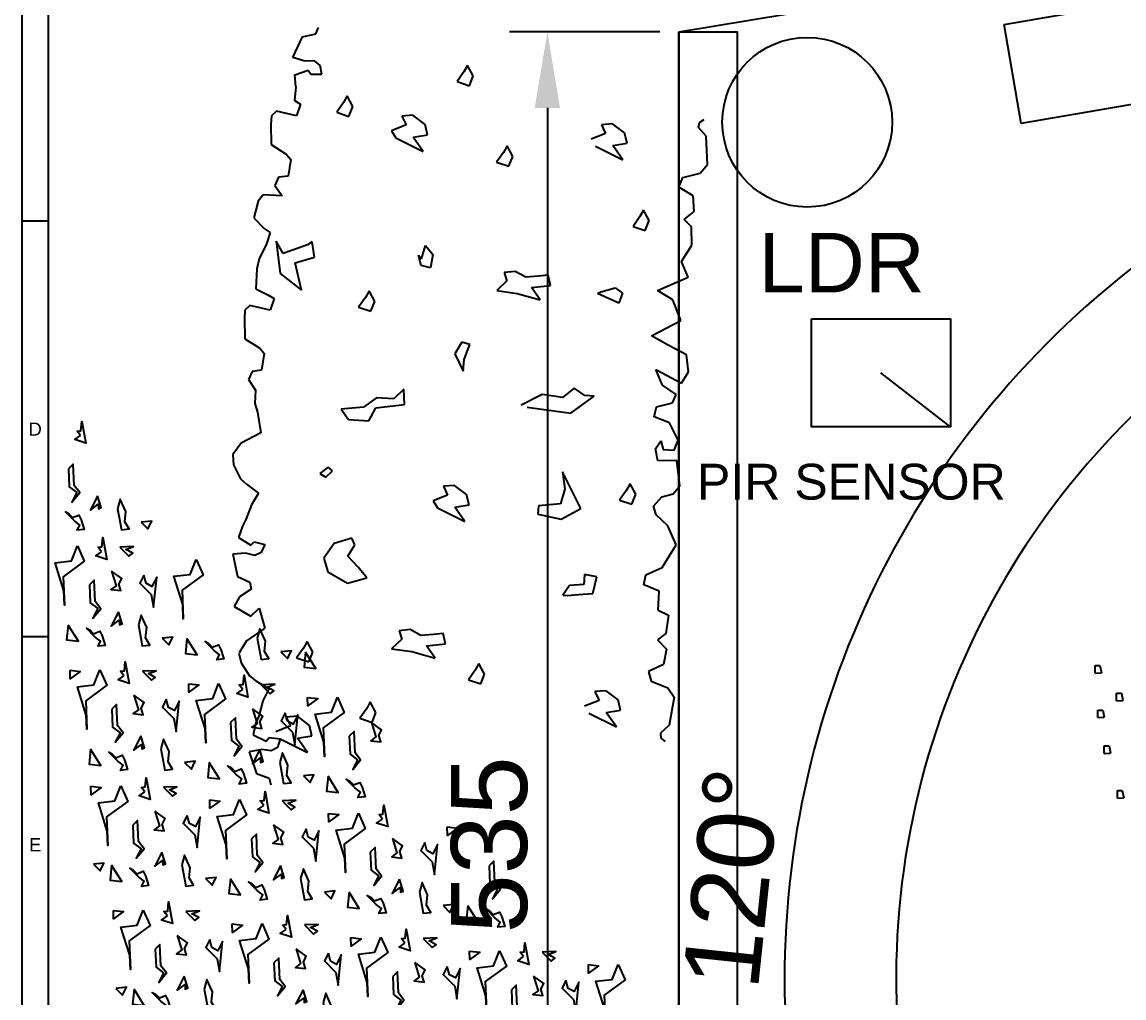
# Model space of a CAD drawing. Header units: inches. Extents: x -28 to 837, y -22 to 590.
# Drawn here: x 0 to 125.6, y 341.4 to 452.7 of the extents above; entities that cross this region are included whole.
import ezdxf
from ezdxf.enums import TextEntityAlignment as Align

# ---------------------------------------------------------------- set-up
doc = ezdxf.new("R2010")
doc.units = ezdxf.units.IN
doc.header["$MEASUREMENT"] = 0
doc.layers.add('dwgmodels.com', color=250, linetype='Continuous')
doc.styles.get("Standard").update_dxf_attribs({"font": 'arial.ttf'})
doc.dimstyles.new('Annotative', dxfattribs={"dimscale": 0, "dimtxt": 0.18, "dimasz": 0.18, "dimexe": 0.18, "dimexo": 0.0625, "dimgap": 0.09, "dimtad": 0, "dimtih": 1, "dimtoh": 1, "dimdec": 4, "dimzin": 0, "dimdsep": 46, "dimtxsty": 'Standard', "dimcen": 0.09, "dimadec": 0, "dimazin": 0, "dimtfac": 1, "dimtdec": 4, "dimtofl": 0, "dimtmove": 0, "dimatfit": 3, "dimfxl": 1, "dimtolj": 1, "dimtzin": 0, "dimarcsym": 0})

# ---------------------------------------------------------------- blocks, each defined once
blk = doc.blocks.new('*D34')
at = {"color": 0, "lineweight": -2, "transparency": 16777216}
for p, q in [((1446.02, 687.19), (1428.7, 726.49)), ((1397.59, 228.25), (1372.45, 193.43))]:
    blk.add_line(p, q, dxfattribs=at)
blk.add_arc((1553.26, 443.85), 296.37, 118.6183, 229.3348, dxfattribs=at)
at = {"color": 0, "transparency": 16777216}
for points in [[(1409.47, 707.75), (1413.15, 700.28), (1433.74, 715.05)], [(1362.71, 222.31), (1357.55, 215.77), (1379.77, 203.56)]]:
    blk.add_solid(points, dxfattribs=at)
at = {"layer": 'Defpoints', "color": 0, "transparency": 16777216}
for p in [(1448.54, 681.47), (1287.08, 574.18), (1553.26, 443.85), (1401.25, 233.32)]:
    blk.add_point(p, dxfattribs=at)
at = {"color": 0, "transparency": 16777216, "insert": (1239.61, 476.94), "char_height": 25, "attachment_point": 5, "rotation": 83.9766}
blk.add_mtext('120°', dxfattribs=at)
blk = doc.blocks.new('*D28')
at = {"color": 0, "lineweight": -2, "transparency": 16777216}
for p, q in [((1215.86, 755.41), (1166.37, 755.41)), ((1178.87, 730.41), (1178.87, 245.41)), ((1215.86, 220.41), (1166.37, 220.41))]:
    blk.add_line(p, q, dxfattribs=at)
at = {"color": 0, "transparency": 16777216}
for points in [[(1174.7, 730.41), (1183.04, 730.41), (1178.87, 755.41)], [(1174.7, 245.41), (1183.04, 245.41), (1178.87, 220.41)]]:
    blk.add_solid(points, dxfattribs=at)
at = {"layer": 'Defpoints', "color": 0, "transparency": 16777216}
for p in [(1222.11, 755.41), (1178.87, 220.41), (1222.11, 220.41)]:
    blk.add_point(p, dxfattribs=at)
at = {"color": 0, "transparency": 16777216, "insert": (1159.85, 487.91), "char_height": 25, "attachment_point": 5, "rotation": 90}
blk.add_mtext('535', dxfattribs=at)
blk = doc.blocks.new('*D29')
at = {"color": 0, "lineweight": -2, "transparency": 16777216}
for p, q in [((2351.54, 949.71), (2340.88, 1013.77)), ((1237.14, 817.41), (2318.27, 997.33)), ((1221.09, 761.58), (1210.43, 825.64))]:
    blk.add_line(p, q, dxfattribs=at)
at = {"color": 0, "transparency": 16777216}
for points in [[(2317.59, 1001.44), (2318.95, 993.22), (2342.93, 1001.44)], [(1236.45, 821.52), (1237.82, 813.3), (1212.48, 813.3)]]:
    blk.add_solid(points, dxfattribs=at)
at = {"layer": 'Defpoints', "color": 0, "transparency": 16777216}
for p in [(2342.93, 1001.44), (2352.56, 943.54), (1222.11, 755.41)]:
    blk.add_point(p, dxfattribs=at)
at = {"color": 0, "transparency": 16777216, "insert": (1774.58, 926.13), "char_height": 25, "attachment_point": 5, "rotation": 9.4486}
blk.add_mtext('1146', dxfattribs=at)
blk = doc.blocks.new('bush 032')
at = {"color": 0, "ltscale": 0.5}
for p, q in [((-592.3, 12.4), (-584.5, 12.4)), ((-592.3, 0), (-592.3, 12.4)), ((-592.3, 0), (-582, 0.4)), ((-584.5, 12.4), (-582, 0.4)), ((-557.1, -33.4), (-549.2, -33.4)), ((-557.1, -45.8), (-557.1, -33.4)), ((-549.2, -33.4), (-546.7, -45.4)), ((-557.1, -45.8), (-546.7, -45.4)), ((-587.8, -60.9), (-579.9, -60.9)), ((-587.8, -73.3), (-587.8, -60.9)), ((-579.9, -60.9), (-577.5, -72.9)), ((-587.8, -73.3), (-577.5, -72.9)), ((-577.4, -132.3), (-577.4, -119.9)), ((-577.4, -119.9), (-569.5, -119.9)), ((-569.5, -119.9), (-567.1, -131.8)), ((-577.4, -132.3), (-567.1, -131.8)), ((-555.6, -193.4), (-547.8, -193.4)), ((-555.6, -205.8), (-555.6, -193.4)), ((-547.8, -193.4), (-545.3, -205.4)), ((-555.6, -205.8), (-545.3, -205.4))]:
    blk.add_line(p, q, dxfattribs=at)
blk = doc.blocks.new('bush')
at = {"layer": 'dwgmodels.com', "color": 5}
blk.add_blockref('bush 032', (-39.2, 95.2), dxfattribs=at)
blk = doc.blocks.new('plants 041')
at = {"color": 0}
for points in [[(-12.1, -13.2), (-14, -7.1), (-8, -8.5), (0, 0), (-9.9, -23.3), (-23.6, -14.3), (-12.1, -13.2)], [(-54.2, -40.1), (-66, -58.2), (-59.2, -67.4), (-73, -74.4), (-54.8, -68.9), (-57.7, -59.1), (-43.7, -37.7), (-54.2, -40.1)], [(-72.2, -96.3), (-74.8, -107.3), (-86, -104.7), (-78.3, -100.8), (-83.2, -94.2), (-89.9, -81), (-86.1, -84.6), (-83.4, -90), (-72.3, -90.6), (-72.2, -96.3)], [(-30.8, -80.7), (-51.6, -91.2), (-35.7, -89.3), (-38.7, -93.8), (-34, -94), (-30.8, -80.7)], [(-10.5, -103), (-20.2, -125.7), (-8.3, -128.5), (-9.4, -119.3), (-0.4, -109.7), (0.4, -94.8), (-10.5, -103)], [(-96.6, -120.1), (-97.6, -138.6), (-140, -143.7), (-158.7, -172.4), (-149.4, -158.1), (-141.9, -126.1), (-116.3, -132.1), (-96.6, -120.1)], [(-65.3, -137.6), (-67.1, -131.5), (-61.1, -132.9), (-53.2, -124.4), (-63.1, -147.7), (-76.8, -138.8), (-65.3, -137.6)], [(14.7, -127.7), (19.7, -137.6), (31.2, -131.8), (14.7, -127.7)], [(-34.8, -142), (-28.1, -155.2), (-20.2, -154.3), (-27.7, -147.3), (-14.2, -148), (-34.8, -142)], [(-107.4, -164.5), (-119.2, -182.6), (-112.3, -191.8), (-126.2, -198.9), (-107.9, -193.3), (-110.9, -183.6), (-96.9, -162.2), (-107.4, -164.5)], [(-64.7, -161.5), (-68.6, -178.1), (-79.1, -179.3), (-65.1, -185.3), (-63.4, -178), (-55, -173.7), (-64.7, -161.5)], [(-19.8, -181.2), (-31.4, -187.1), (-22.9, -203.9), (-28.7, -217.5), (-2.2, -189.3), (-16.1, -196.3), (-22.5, -190.2), (-19.8, -181.2)], [(68.9, -190.9), (67.9, -209.4), (25.5, -214.5), (6.8, -243.2), (16.2, -228.8), (23.6, -196.8), (49.2, -202.8), (68.9, -190.9)], [(-167.7, -193.7), (-180.8, -207.6), (-164.5, -214.6), (-167.7, -193.7)], [(-84, -205.1), (-104.8, -215.6), (-88.9, -213.7), (-91.8, -218.2), (-87.1, -218.5), (-84, -205.1)], [(-125.4, -220.7), (-128, -231.7), (-139.1, -229.1), (-131.5, -225.2), (-136.4, -218.6), (-143.1, -205.5), (-139.3, -209), (-136.5, -214.5), (-125.5, -215.1), (-125.4, -220.7)], [(-63.7, -227.4), (-73.4, -250.1), (-61.5, -252.9), (-62.6, -243.7), (-53.6, -234.1), (-52.8, -219.3), (-63.7, -227.4)], [(-197.8, -239.1), (-183.6, -245.2), (-203.6, -247.6), (-197.8, -239.1)], [(-153.4, -253.2), (-154.4, -271.7), (-196.8, -276.8), (-215.6, -305.5), (-206.2, -291.1), (-198.7, -259.1), (-173.2, -265.1), (-153.4, -253.2)], [(-38.5, -252.2), (-33.5, -262), (-22, -256.2), (-38.5, -252.2)], [(-122.2, -270.6), (-124, -264.6), (-118, -266), (-110, -257.5), (-120, -280.7), (-133.6, -271.8), (-122.2, -270.6)], [(-2.2, -264.4), (-15.3, -278.4), (1.1, -285.4), (-2.2, -264.4)], [(-91.7, -275), (-84.9, -288.3), (-77.1, -287.3), (-84.5, -280.3), (-71.1, -281.1), (-91.7, -275)], [(40.1, -291.5), (37.6, -302.4), (26.4, -299.8), (34, -296), (29.1, -289.4), (22.4, -276.2), (26.2, -279.7), (29, -285.2), (40, -285.8), (40.1, -291.5)], [(-164.2, -297.6), (-176.1, -315.7), (-169.2, -324.9), (-183.1, -331.9), (-164.8, -326.4), (-167.8, -316.6), (-153.8, -295.2), (-164.2, -297.6)], [(-121.6, -294.6), (-125.5, -311.1), (-136, -312.4), (-122, -318.4), (-120.3, -311), (-111.8, -306.7), (-121.6, -294.6)], [(101.8, -298.1), (92.1, -320.9), (104, -323.7), (102.9, -314.4), (111.9, -304.8), (112.7, -290), (101.8, -298.1)], [(-32.3, -309.8), (-18.1, -315.9), (-38.1, -318.3), (-32.3, -309.8)], [(-76.7, -314.2), (-88.2, -320.1), (-79.7, -336.9), (-85.5, -350.6), (-59.1, -322.3), (-72.9, -329.3), (-79.4, -323.3), (-76.7, -314.2)], [(12.1, -323.9), (11.1, -342.4), (-31.3, -347.5), (-50.1, -376.2), (-40.7, -361.9), (-33.2, -329.9), (-7.6, -335.8), (12.1, -323.9)], [(127, -322.9), (132, -332.8), (143.5, -326.9), (127, -322.9)], [(-224.6, -326.7), (-237.7, -340.7), (-221.3, -347.7), (-224.6, -326.7)], [(-140.8, -338.1), (-161.6, -348.7), (-145.8, -346.8), (-148.7, -351.3), (-144, -351.5), (-140.8, -338.1)], [(43.4, -341.4), (41.5, -335.3), (47.5, -336.7), (55.5, -328.2), (45.5, -351.5), (31.9, -342.5), (43.4, -341.4)], [(163.3, -335.1), (150.2, -349.1), (166.6, -356.1), (163.3, -335.1)], [(-182.3, -353.8), (-184.8, -364.7), (-196, -362.1), (-188.3, -358.3), (-193.3, -351.7), (-199.9, -338.5), (-196.2, -342.1), (-193.4, -347.5), (-182.4, -348.1), (-182.3, -353.8)], [(73.9, -345.7), (80.6, -359), (88.4, -358), (81, -351.1), (94.4, -351.8), (73.9, -345.7)], [(-120.5, -360.5), (-130.3, -383.2), (-118.4, -386), (-119.5, -376.8), (-110.5, -367.1), (-109.7, -352.3), (-120.5, -360.5)], [(-251, -363.5), (-236.8, -369.6), (-256.8, -372), (-251, -363.5)], [(1.3, -368.3), (-10.6, -386.4), (-3.7, -395.6), (-17.6, -402.6), (0.7, -397.1), (-2.2, -387.4), (11.7, -366), (1.3, -368.3)], [(43.9, -365.3), (40.1, -381.9), (29.5, -383.1), (43.5, -389.1), (45.2, -381.8), (53.7, -377.5), (43.9, -365.3)], [(-206.6, -377.6), (-207.6, -396.1), (-250, -401.2), (-268.8, -429.9), (-259.4, -415.6), (-251.9, -383.6), (-226.3, -389.5), (-206.6, -377.6)], [(-175.3, -395.1), (-177.2, -389), (-171.2, -390.4), (-163.2, -381.9), (-173.2, -405.2), (-186.8, -396.2), (-175.3, -395.1)], [(-95.3, -385.2), (-90.3, -395.1), (-78.9, -389.3), (-95.3, -385.2)], [(88.8, -385), (77.3, -390.8), (85.8, -407.7), (80, -421.3), (106.4, -393), (92.6, -400.1), (86.1, -394), (88.8, -385)], [(133.3, -380.6), (147.4, -386.6), (127.4, -389), (133.3, -380.6)], [(-59.1, -397.4), (-72.2, -411.4), (-55.8, -418.4), (-59.1, -397.4)], [(177.6, -394.7), (176.6, -413.1), (134.2, -418.2), (115.5, -447), (124.8, -432.6), (132.3, -400.6), (157.9, -406.6), (177.6, -394.7)], [(-144.8, -399.4), (-138.1, -412.7), (-130.3, -411.7), (-137.7, -404.8), (-124.3, -405.5), (-144.8, -399.4)], [(-16.7, -424.5), (-19.3, -435.5), (-30.5, -432.9), (-22.8, -429), (-27.7, -422.4), (-34.4, -409.3), (-30.6, -412.8), (-27.9, -418.3), (-16.8, -418.9), (-16.7, -424.5)], [(24.7, -408.9), (3.9, -419.4), (19.8, -417.5), (16.8, -422), (21.5, -422.2), (24.7, -408.9)], [(-217.4, -422), (-229.3, -440.1), (-222.4, -449.3), (-236.2, -456.3), (-218, -450.8), (-220.9, -441), (-207, -419.6), (-217.4, -422)], [(-174.8, -419), (-178.6, -435.5), (-189.2, -436.8), (-175.2, -442.8), (-173.5, -435.4), (-165, -431.2), (-174.8, -419)], [(-85.4, -434.3), (-71.3, -440.3), (-91.3, -442.7), (-85.4, -434.3)], [(45, -431.2), (35.3, -453.9), (47.2, -456.7), (46, -447.5), (55.1, -437.9), (55.9, -423.1), (45, -431.2)], [(-303.9, -441.4), (-298.9, -451.3), (-287.5, -445.5), (-303.9, -441.4)], [(-129.8, -438.7), (-141.4, -444.5), (-132.9, -461.3), (-138.7, -475), (-112.3, -446.7), (-126.1, -453.7), (-132.6, -447.7), (-129.8, -438.7)], [(166.8, -439), (155, -457.2), (161.8, -466.4), (148, -473.4), (166.2, -467.8), (163.3, -458.1), (177.3, -436.7), (166.8, -439)], [(209.4, -436), (205.6, -452.6), (195, -453.9), (209, -459.8), (210.7, -452.5), (219.2, -448.2), (209.4, -436)], [(-277.8, -451.1), (-290.9, -465.1), (-274.5, -472.1), (-277.8, -451.1)], [(-41.1, -448.3), (-42.1, -466.8), (-84.5, -471.9), (-103.2, -500.7), (-93.9, -486.3), (-86.4, -454.3), (-60.8, -460.3), (-41.1, -448.3)], [(-9.8, -465.8), (-11.7, -459.7), (-5.7, -461.1), (2.3, -452.6), (-7.6, -475.9), (-21.3, -467), (-9.8, -465.8)], [(70.2, -455.9), (75.2, -465.8), (86.6, -460), (70.2, -455.9)], [(-235.4, -478.2), (-238, -489.2), (-249.2, -486.6), (-241.5, -482.7), (-246.4, -476.1), (-253.1, -462.9), (-249.3, -466.5), (-246.6, -471.9), (-235.5, -472.5), (-235.4, -478.2)], [(-194, -462.6), (-214.8, -473.1), (-198.9, -471.2), (-201.9, -475.7), (-197.2, -475.9), (-194, -462.6)], [(20.7, -470.2), (27.4, -483.4), (35.2, -482.5), (27.8, -475.5), (41.2, -476.2), (20.7, -470.2)], [(106.4, -468.2), (93.3, -482.2), (109.7, -489.2), (106.4, -468.2)], [(-173.7, -484.9), (-183.4, -507.6), (-171.5, -510.4), (-172.6, -501.2), (-163.6, -491.6), (-162.8, -476.7), (-173.7, -484.9)], [(148.8, -495.2), (146.2, -506.2), (135, -503.6), (142.7, -499.7), (137.8, -493.2), (131.1, -480), (134.9, -483.5), (137.6, -489), (148.7, -489.6), (148.8, -495.2)], [(-51.9, -492.7), (-63.7, -510.9), (-56.8, -520), (-70.7, -527.1), (-52.5, -521.5), (-55.4, -511.8), (-41.4, -490.4), (-51.9, -492.7)], [(-9.3, -489.7), (-13.1, -506.3), (-23.7, -507.5), (-9.7, -513.5), (-7.9, -506.2), (0.5, -501.9), (-9.3, -489.7)], [(-307.8, -496.6), (-293.6, -502.6), (-313.7, -505), (-307.8, -496.6)], [(80.1, -505), (94.3, -511.1), (74.2, -513.5), (80.1, -505)], [(-263.5, -510.7), (-264.5, -529.1), (-306.9, -534.2), (-325.6, -563), (-316.2, -548.6), (-308.8, -516.6), (-283.2, -522.6), (-263.5, -510.7)], [(-232.2, -528.1), (-234, -522), (-228, -523.5), (-220.1, -514.9), (-230, -538.2), (-243.7, -529.3), (-232.2, -528.1)], [(-148.5, -509.6), (-143.5, -519.5), (-132.1, -513.7), (-148.5, -509.6)], [(35.7, -509.4), (24.1, -515.3), (32.6, -532.1), (26.8, -545.7), (53.3, -517.5), (39.4, -524.5), (33, -518.4), (35.7, -509.4)], [(124.4, -519.1), (123.4, -537.6), (81, -542.7), (62.3, -571.4), (71.7, -557), (79.1, -525), (104.7, -531), (124.4, -519.1)], [(-112.2, -521.9), (-125.3, -535.8), (-109, -542.8), (-112.2, -521.9)], [(155.7, -536.6), (153.9, -530.5), (159.9, -531.9), (167.8, -523.4), (157.9, -546.6), (144.2, -537.7), (155.7, -536.6)], [(-201.7, -532.5), (-195, -545.7), (-187.1, -544.8), (-194.6, -537.8), (-181.1, -538.5), (-201.7, -532.5)], [(-69.9, -548.9), (-72.5, -559.9), (-83.7, -557.3), (-76, -553.4), (-80.9, -546.9), (-87.6, -533.7), (-83.8, -537.2), (-81.1, -542.7), (-70, -543.3), (-69.9, -548.9)], [(-28.5, -533.3), (-49.3, -543.8), (-33.4, -541.9), (-36.3, -546.4), (-31.7, -546.7), (-28.5, -533.3)], [(-274.3, -555), (-286.1, -573.2), (-279.2, -582.4), (-293.1, -589.4), (-274.8, -583.8), (-277.8, -574.1), (-263.8, -552.7), (-274.3, -555)], [(-231.6, -552), (-235.5, -568.6), (-246, -569.9), (-232, -575.8), (-230.3, -568.5), (-221.9, -564.2), (-231.6, -552)], [(-8.2, -555.6), (-17.9, -578.4), (-6, -581.1), (-7.1, -571.9), (1.9, -562.3), (2.7, -547.5), (-8.2, -555.6)], [(-142.3, -567.3), (-128.1, -573.4), (-148.1, -575.8), (-142.3, -567.3)], [(113.6, -563.5), (101.8, -581.6), (108.7, -590.8), (94.8, -597.8), (113.1, -592.3), (110.1, -582.5), (124.1, -561.1), (113.6, -563.5)], [(156.3, -560.5), (152.4, -577), (141.9, -578.3), (155.9, -584.3), (157.6, -576.9), (166, -572.6), (156.3, -560.5)], [(-360.8, -574.5), (-355.8, -584.3), (-344.3, -578.5), (-360.8, -574.5)], [(-186.7, -571.7), (-198.3, -577.6), (-189.8, -594.4), (-195.6, -608), (-169.1, -579.8), (-183, -586.8), (-189.4, -580.7), (-186.7, -571.7)], [(245.6, -575.7), (259.8, -581.8), (239.7, -584.2), (245.6, -575.7)], [(-334.6, -584.2), (-347.7, -598.2), (-331.4, -605.2), (-334.6, -584.2)], [(-97.9, -581.4), (-99, -599.9), (-141.3, -605), (-160.1, -633.7), (-150.7, -619.3), (-143.3, -587.3), (-117.7, -593.3), (-97.9, -581.4)], [(-66.7, -598.9), (-68.5, -592.8), (-62.5, -594.2), (-54.6, -585.7), (-64.5, -608.9), (-78.2, -600), (-66.7, -598.9)], [(17, -580.4), (22, -590.2), (33.5, -584.4), (17, -580.4)], [(201.2, -580.1), (189.6, -586), (198.1, -602.8), (192.3, -616.5), (218.8, -588.2), (204.9, -595.2), (198.5, -589.2), (201.2, -580.1)], [(-292.3, -611.2), (-294.9, -622.2), (-306, -619.6), (-298.4, -615.7), (-303.3, -609.2), (-310, -596), (-306.2, -599.5), (-303.4, -605), (-292.4, -605.6), (-292.3, -611.2)], [(-250.8, -595.6), (-271.6, -606.1), (-255.8, -604.2), (-258.7, -608.7), (-254, -609), (-250.8, -595.6)], [(-36.2, -603.2), (-29.5, -616.5), (-21.6, -615.5), (-29.1, -608.5), (-15.6, -609.3), (-36.2, -603.2)], [(53.3, -592.6), (40.2, -606.6), (56.5, -613.6), (53.3, -592.6)], [(137, -604), (116.2, -614.6), (132.1, -612.7), (129.2, -617.2), (133.9, -617.4), (137, -604)], [(-230.6, -617.9), (-240.3, -640.7), (-228.4, -643.4), (-229.5, -634.2), (-220.5, -624.6), (-219.7, -609.8), (-230.6, -617.9)], [(95.6, -619.7), (93, -630.6), (81.9, -628), (89.5, -624.2), (84.6, -617.6), (77.9, -604.4), (81.7, -608), (84.5, -613.4), (95.5, -614), (95.6, -619.7)], [(-108.8, -625.8), (-120.6, -643.9), (-113.7, -653.1), (-127.6, -660.1), (-109.3, -654.6), (-112.3, -644.8), (-98.3, -623.4), (-108.8, -625.8)], [(-66.1, -622.8), (-70, -639.3), (-80.5, -640.6), (-66.5, -646.6), (-64.8, -639.2), (-56.4, -634.9), (-66.1, -622.8)], [(157.3, -626.4), (147.6, -649.1), (159.5, -651.9), (158.4, -642.7), (167.4, -633), (168.2, -618.2), (157.3, -626.4)], [(23.2, -638), (37.4, -644.1), (17.4, -646.5), (23.2, -638)], [(279.1, -634.2), (267.3, -652.3), (274.2, -661.5), (260.3, -668.5), (278.6, -663), (275.6, -653.3), (289.6, -631.9), (279.1, -634.2)], [(-21.2, -642.5), (-32.8, -648.3), (-24.2, -665.1), (-30.1, -678.8), (-3.6, -650.5), (-17.4, -657.5), (-23.9, -651.5), (-21.2, -642.5)], [(67.6, -652.1), (66.6, -670.6), (24.2, -675.7), (5.4, -704.4), (14.8, -690.1), (22.3, -658.1), (47.8, -664), (67.6, -652.1)], [(182.5, -651.1), (187.5, -661), (199, -655.2), (182.5, -651.1)], [(98.8, -669.6), (97, -663.5), (103, -664.9), (111, -656.4), (101, -679.7), (87.4, -670.8), (98.8, -669.6)], [(218.8, -663.3), (205.7, -677.3), (222.1, -684.3), (218.8, -663.3)], [(-85.3, -666.4), (-106.1, -676.9), (-90.3, -675), (-93.2, -679.5), (-88.5, -679.7), (-85.3, -666.4)], [(129.3, -674), (136.1, -687.2), (143.9, -686.3), (136.5, -679.3), (149.9, -680), (129.3, -674)], [(261.1, -690.4), (258.6, -701.4), (247.4, -698.8), (255, -694.9), (250.1, -688.3), (243.4, -675.2), (247.2, -678.7), (250, -684.2), (261, -684.8), (261.1, -690.4)], [(-65.1, -688.7), (-74.8, -711.4), (-62.9, -714.2), (-64, -705), (-55, -695.4), (-54.2, -680.5), (-65.1, -688.7)], [(56.8, -696.5), (44.9, -714.6), (51.8, -723.8), (37.9, -730.9), (56.2, -725.3), (53.2, -715.6), (67.2, -694.2), (56.8, -696.5)], [(99.4, -693.5), (95.5, -710.1), (85, -711.3), (99, -717.3), (100.7, -710), (109.2, -705.7), (99.4, -693.5)], [(188.7, -708.8), (202.9, -714.8), (182.9, -717.3), (188.7, -708.8)], [(144.3, -713.2), (132.8, -719), (141.3, -735.9), (135.5, -749.5), (161.9, -721.2), (148.1, -728.3), (141.6, -722.2), (144.3, -713.2)], [(233.1, -722.9), (232.1, -741.3), (189.7, -746.4), (170.9, -775.2), (180.3, -760.8), (187.8, -728.8), (213.4, -734.8), (233.1, -722.9)], [(264.4, -740.3), (262.5, -734.3), (268.5, -735.7), (276.5, -727.2), (266.5, -750.4), (252.9, -741.5), (264.4, -740.3)], [(294.9, -744.7), (301.6, -757.9), (309.4, -757), (302, -750), (315.4, -750.8), (294.9, -744.7)], [(222.3, -767.2), (210.4, -785.4), (217.3, -794.6), (203.5, -801.6), (221.7, -796.1), (218.8, -786.3), (232.7, -764.9), (222.3, -767.2)], [(264.9, -764.2), (261.1, -780.8), (250.5, -782.1), (264.5, -788), (266.2, -780.7), (274.7, -776.4), (264.9, -764.2)], [(309.9, -783.9), (298.3, -789.8), (306.8, -806.6), (301, -820.2), (327.4, -792), (313.6, -799), (307.1, -793), (309.9, -783.9)], [(354.3, -779.5), (368.4, -785.6), (348.4, -788), (354.3, -779.5)], [(398.6, -793.6), (397.6, -812.1), (355.2, -817.2), (336.5, -845.9), (345.8, -831.5), (353.3, -799.5), (378.9, -805.5), (398.6, -793.6)]]:
    blk.add_lwpolyline(points, dxfattribs=at)
blk = doc.blocks.new('bush053')
at = {"color": 0}
for p, q in [((-1360.1, -9.9), (-1367.2, 0)), ((-1330.8, 6.6), (-1349.4, -11.7)), ((-1269, 13.7), (-1330.8, 6.6)), ((-1249.4, -1.7), (-1269, 13.7)), ((-813, 0.5), (-849.9, -6.3)), ((-787.1, -13.2), (-813, 0.5)), ((-117.8, -1.7), (-98.2, 13.7)), ((-98.2, 13.7), (-36.4, 6.6)), ((-36.4, 6.6), (-17.8, -11.7)), ((-7, -9.9), (0, 0)), ((-1349.4, -11.7), (-1360.1, -9.9)), ((-1237.1, -38.9), (-1249.4, -1.7)), ((-1199, -14.1), (-1215.9, -46.1)), ((-1164.5, -9.6), (-1199, -14.1)), ((-1145.6, -30.5), (-1164.5, -9.6)), ((-1130.8, -13.2), (-1145.6, -30.5)), ((-1090.2, -9.8), (-1130.8, -13.2)), ((-1053.2, -30.5), (-1090.2, -9.8)), ((-1019.9, -13.2), (-1053.2, -30.5)), ((-986.7, -78.8), (-1019.9, -13.2)), ((-923.8, -23.6), (-968.2, -44.3)), ((-886.8, -85.7), (-923.8, -23.6)), ((-849.9, -6.3), (-868.3, -47.8)), ((-813, -71.9), (-787.1, -13.2)), ((-761.2, -23.6), (-779.7, -54.6)), ((-742.7, -30.5), (-761.2, -23.6)), ((-661.4, -13.2), (-698.4, -34)), ((-639.2, -20.1), (-661.4, -13.2)), ((-639.2, -44.3), (-639.2, -20.1)), ((-561.6, -2.9), (-617.1, -13.2)), ((-617.1, -13.2), (-613.4, -54.6)), ((-543.1, -16.7), (-561.6, -2.9)), ((-535.7, -40.9), (-543.1, -16.7)), ((-472.9, -23.6), (-495.1, -51.2)), ((-432.2, -2.9), (-472.9, -23.6)), ((-380.5, -30.5), (-432.2, -2.9)), ((-286.9, -33.8), (-277, -9.8)), ((-277, -9.8), (-236.4, -13.2)), ((-236.4, -13.2), (-221.6, -30.5)), ((-221.6, -30.5), (-202.7, -9.6)), ((-202.7, -9.6), (-168.2, -14.1)), ((-168.2, -14.1), (-151.2, -46.1)), ((-130, -38.9), (-117.8, -1.7)), ((-17.8, -11.7), (-7, -9.9)), ((-1215.9, -46.1), (-1237.1, -38.9)), ((-968.2, -44.3), (-986.7, -78.8)), ((-868.3, -47.8), (-886.8, -85.7)), ((-731.6, -65), (-742.7, -30.5)), ((-698.4, -34), (-709.5, -68.4)), ((-657.7, -51.2), (-639.2, -44.3)), ((-513.6, -58.1), (-535.7, -40.9)), ((-362, -65), (-380.5, -30.5)), ((-328.7, -34), (-339.9, -68.4)), ((-286.9, -33.8), (-328.7, -34)), ((-151.2, -46.1), (-130, -38.9)), ((-779.7, -54.6), (-813, -71.9)), ((-709.5, -68.4), (-731.6, -65)), ((-639.2, -61.5), (-657.7, -51.2)), ((-613.4, -54.6), (-639.2, -61.5)), ((-495.1, -51.2), (-513.6, -58.1)), ((-339.9, -68.4), (-362, -65)), ((-1138.4, -106.7), (-1160.6, -120.5)), ((-1160.6, -120.5), (-1145.8, -127.4)), ((-1116.2, -113.7), (-1138.4, -106.7)), ((-1123.6, -141.2), (-1116.2, -113.7)), ((-537.4, -98.4), (-559.5, -112.3)), ((-559.5, -112.3), (-544.8, -119.2)), ((-544.8, -119.2), (-522.6, -132.9)), ((-515.1, -105.4), (-537.4, -98.4)), ((-522.6, -132.9), (-515.1, -105.4)), ((-84.8, -108.8), (-103.2, -136.4)), ((-62.6, -102), (-84.8, -108.8)), ((-55.2, -133), (-62.6, -102)), ((-25.6, -108.8), (-55.2, -133)), ((-51.5, -170.9), (-25.6, -108.8)), ((-1145.8, -127.4), (-1123.6, -141.2)), ((-103.2, -136.4), (-99.6, -160.5)), ((-1304.9, -165.6), (-1327.2, -172.5)), ((-1297.6, -196.7), (-1304.9, -165.6)), ((-986.7, -172), (-975.6, -154.7)), ((-975.6, -154.7), (-953.3, -161.6)), ((-953.3, -161.6), (-971.8, -209.9)), ((-99.6, -160.5), (-81.1, -150.2)), ((-81.1, -150.2), (-66.3, -181.3)), ((-1327.2, -172.5), (-1345.6, -200.1)), ((-1268, -172.5), (-1297.6, -196.7)), ((-1293.8, -234.6), (-1268, -172.5)), ((-975.6, -203), (-986.7, -172)), ((-350.9, -172), (-354.6, -199.5)), ((-314, -178.9), (-350.9, -172)), ((-310.3, -209.9), (-314, -178.9)), ((-1345.6, -200.1), (-1341.9, -224.2)), ((-1341.9, -224.2), (-1323.4, -213.9)), ((-1323.4, -213.9), (-1308.7, -245)), ((-971.8, -209.9), (-975.6, -203)), ((-746.4, -203), (-746.4, -223.7)), ((-705.7, -251.3), (-746.4, -203)), ((-498.7, -216.8), (-576.4, -261.6)), ((-472.9, -258.2), (-498.7, -216.8)), ((-354.6, -199.5), (-332.5, -199.5)), ((-332.5, -199.5), (-328.7, -230.6)), ((-306.6, -234), (-310.3, -209.9)), ((-746.4, -223.7), (-761.2, -247.8)), ((-328.7, -230.6), (-306.6, -244.4)), ((-306.6, -244.4), (-306.6, -234)), ((-761.2, -247.8), (-739, -272)), ((-713.1, -347.9), (-705.7, -251.3)), ((-576.4, -261.6), (-539.5, -254.7)), ((-539.5, -254.7), (-506.1, -261.6)), ((-506.1, -261.6), (-498.7, -309.9)), ((-480.3, -309.9), (-472.9, -258.2)), ((-739, -272), (-742.7, -316.9)), ((-983, -313.4), (-1005.1, -320.3)), ((-975.6, -354.8), (-983, -313.4)), ((-498.7, -309.9), (-480.3, -309.9)), ((-1005.1, -320.3), (-1001.4, -341)), ((-949.7, -334), (-975.6, -354.8)), ((-960.8, -385.8), (-949.7, -334)), ((-742.7, -316.9), (-716.8, -361.7)), ((-1001.4, -341), (-997.7, -368.6)), ((-997.7, -368.6), (-1008.8, -392.7)), ((-964.5, -430.6), (-960.8, -385.8)), ((-1008.8, -392.7), (-1005.1, -416.9)), ((-1005.1, -416.9), (-986.7, -410)), ((-986.7, -410), (-964.5, -430.6)), ((-122.9, -404.7), (-145, -418.6)), ((-100.7, -411.7), (-122.9, -404.7)), ((-1260.2, -414), (-1282.3, -427.9)), ((-1282.3, -427.9), (-1267.6, -434.8)), ((-1267.6, -434.8), (-1245.4, -448.5)), ((-1238, -421), (-1260.2, -414)), ((-1245.4, -448.5), (-1238, -421)), ((-145, -418.6), (-130.3, -425.5)), ((-130.3, -425.5), (-108.1, -439.3)), ((-108.1, -439.3), (-100.7, -411.7)), ((-842.5, -482.4), (-846.2, -499.7)), ((-809.2, -492.8), (-842.5, -482.4)), ((-513.6, -468.6), (-532, -496.2)), ((-491.4, -461.7), (-513.6, -468.6)), ((-484, -492.8), (-491.4, -461.7)), ((-454.4, -468.6), (-484, -492.8)), ((-480.3, -530.7), (-454.4, -468.6)), ((-846.2, -499.7), (-820.3, -513.5)), ((-820.3, -513.5), (-783.3, -492.8)), ((-783.3, -492.8), (-809.2, -492.8)), ((-532, -496.2), (-528.4, -520.3)), ((-184.1, -494.2), (-206.2, -501.1)), ((-206.2, -501.1), (-202.6, -521.9)), ((-176.7, -535.6), (-184.1, -494.2)), ((-1431.1, -511.6), (-1453.2, -525.5)), ((-1453.2, -525.5), (-1438.5, -532.4)), ((-1408.9, -518.6), (-1431.1, -511.6)), ((-1416.3, -546.2), (-1408.9, -518.6)), ((-528.4, -520.3), (-509.9, -510)), ((-509.9, -510), (-495.1, -541.1)), ((-495.1, -541.1), (-480.3, -530.7)), ((-202.6, -521.9), (-198.9, -549.4)), ((-150.8, -514.9), (-176.7, -535.6)), ((-162, -566.7), (-150.8, -514.9)), ((-1438.5, -532.4), (-1416.3, -546.2)), ((-198.9, -549.4), (-210, -573.6)), ((-1053.2, -592.8), (-1034.7, -575.5)), ((-1034.7, -575.5), (-1005.1, -579)), ((-1005.1, -579), (-1008.8, -599.7)), ((-210, -573.6), (-206.2, -597.7)), ((-165.6, -611.5), (-162, -566.7)), ((-1296, -603.6), (-1318.2, -610.5)), ((-1288.6, -634.7), (-1296, -603.6)), ((-1023.6, -599.7), (-1053.2, -592.8)), ((-1031, -606.6), (-1023.6, -599.7)), ((-1008.8, -599.7), (-1031, -606.6)), ((-206.2, -597.7), (-187.8, -590.8)), ((-187.8, -590.8), (-165.6, -611.5)), ((-1318.2, -610.5), (-1336.6, -638.1)), ((-1259, -610.5), (-1288.6, -634.7)), ((-1284.8, -672.6), (-1259, -610.5)), ((-702.1, -616.9), (-735.3, -620.4)), ((-735.3, -620.4), (-713.1, -641.1)), ((-691, -679.1), (-702.1, -616.9)), ((-1336.6, -638.1), (-1332.9, -662.2)), ((-1332.9, -662.2), (-1314.4, -651.9)), ((-1314.4, -651.9), (-1299.7, -683)), ((-713.1, -641.1), (-713.1, -679.1)), ((-23.9, -637), (-46.1, -650.9)), ((-46.1, -650.9), (-31.3, -657.8)), ((-1.7, -644), (-23.9, -637)), ((-9.2, -671.5), (-1.7, -644)), ((-1299.7, -683), (-1284.8, -672.6)), ((-317.6, -675.6), (-339.9, -696.3)), ((-302.9, -717), (-317.6, -675.6)), ((-31.3, -657.8), (-9.2, -671.5)), ((-923.8, -696.3), (-946, -710.1)), ((-901.6, -703.2), (-923.8, -696.3)), ((-713.1, -679.1), (-691, -706.6)), ((-661.4, -692.9), (-691, -679.1)), ((-661.4, -737.7), (-661.4, -692.9)), ((-339.9, -696.3), (-362, -720.4)), ((-946, -710.1), (-931.2, -717)), ((-931.2, -717), (-909.1, -730.8)), ((-909.1, -730.8), (-901.6, -703.2)), ((-691, -706.6), (-683.6, -754.9)), ((-387.9, -706.6), (-402.6, -713.5)), ((-402.6, -713.5), (-387.9, -751.5)), ((-362, -720.4), (-387.9, -706.6)), ((-325, -761.8), (-302.9, -717)), ((-683.6, -754.9), (-661.4, -737.7)), ((-1347.7, -771), (-1369.9, -784.9)), ((-1325.5, -778), (-1347.7, -771)), ((-546.8, -765.3), (-554.2, -775.7)), ((-532, -779.1), (-546.8, -765.3)), ((-387.9, -751.5), (-354.6, -772.2)), ((-354.6, -772.2), (-325, -761.8)), ((-1369.9, -784.9), (-1355.1, -791.8)), ((-1355.1, -791.8), (-1333, -805.5)), ((-1333, -805.5), (-1325.5, -778)), ((-554.2, -775.7), (-539.5, -792.9)), ((-539.5, -792.9), (-532, -779.1)), ((-147.5, -783.6), (-169.7, -797.5)), ((-169.7, -797.5), (-154.9, -804.4)), ((-125.3, -790.6), (-147.5, -783.6)), ((-132.8, -818.2), (-125.3, -790.6)), ((13.6, -781.1), (-4.8, -808.6)), ((35.9, -774.2), (13.6, -781.1)), ((43.2, -805.2), (35.9, -774.2)), ((72.8, -781.1), (43.2, -805.2)), ((47, -843.1), (72.8, -781.1)), ((-154.9, -804.4), (-132.8, -818.2)), ((-4.8, -808.6), (-1.1, -832.8)), ((-1414.2, -843.1), (-1433.2, -848.1)), ((-1412.9, -867.5), (-1414.2, -843.1)), ((-1012.6, -834.3), (-1045.8, -841.1)), ((-1045.8, -841.1), (-1038.4, -851.5)), ((-997.7, -875.7), (-1012.6, -834.3)), ((-1.1, -832.8), (17.4, -822.5)), ((17.4, -822.5), (32.1, -853.5)), ((45.7, -867.5), (47, -843.1)), ((47, -843.1), (66, -848.1)), ((-1501.5, -861.9), (-1515.8, -857)), ((-1493.3, -890.5), (-1501.5, -861.9)), ((-1433.2, -848.1), (-1442, -861.1)), ((-1442, -861.1), (-1440.4, -882.1)), ((-1420.9, -873.6), (-1412.9, -867.5)), ((-1038.4, -851.5), (-1016.2, -903.3)), ((-938.6, -858.4), (-997.7, -875.7)), ((-971.8, -906.7), (-938.6, -858.4)), ((53.8, -873.6), (45.7, -867.5)), ((66, -848.1), (74.8, -861.1)), ((74.8, -861.1), (73.2, -882.1)), ((126.1, -890.5), (134.3, -861.9)), ((134.3, -861.9), (148.7, -857)), ((-1446.9, -909.1), (-1493.3, -890.5)), ((-1440.4, -882.1), (-1446.9, -909.1)), ((-1409.1, -902.5), (-1420.9, -873.6)), ((-1352.6, -899.7), (-1345.3, -886)), ((-1345.3, -886), (-1319.4, -892.9)), ((-1319.4, -892.9), (-1326.8, -937.7)), ((-236.4, -906.7), (-193.3, -892)), ((-193.3, -892), (-163.3, -930.5)), ((-76.8, -904.3), (-61.3, -875)), ((-61.3, -875), (-34.2, -886)), ((-34.2, -886), (0.1, -893)), ((0.1, -893), (15.4, -898.3)), ((41.9, -902.5), (53.8, -873.6)), ((73.2, -882.1), (79.7, -909.1)), ((79.7, -909.1), (126.1, -890.5)), ((-1382.6, -898.3), (-1409.1, -902.5)), ((-1382.6, -898.3), (-1352.6, -899.7)), ((-1252.8, -944.6), (-1234.4, -910.1)), ((-1234.4, -910.1), (-1223.3, -899.7)), ((-1223.3, -899.7), (-1186.3, -903.2)), ((-1186.3, -903.2), (-1182.6, -923.9)), ((-1164.1, -930.8), (-1141.9, -913.6)), ((-1141.9, -913.6), (-1141.9, -955)), ((-1016.2, -903.3), (-1042.1, -920.6)), ((-1042.1, -920.6), (-971.8, -906.7)), ((-923.8, -930.9), (-916.4, -917.1)), ((-916.4, -917.1), (-890.6, -924)), ((-380.5, -927.4), (-376.8, -903.3)), ((-376.8, -903.3), (-358.4, -910.2)), ((-358.4, -910.2), (-350.9, -924)), ((-217.9, -924), (-236.4, -906.7)), ((-86.5, -919.2), (-76.8, -904.3)), ((15.4, -898.3), (41.9, -902.5)), ((-1326.8, -937.7), (-1315.7, -948)), ((-1182.6, -923.9), (-1164.1, -930.8)), ((-1068, -948.1), (-1060.6, -934.3)), ((-1060.6, -934.3), (-1034.7, -941.2)), ((-1034.7, -941.2), (-1001.4, -955)), ((-934.9, -958.5), (-923.8, -930.9)), ((-890.6, -924), (-898, -968.9)), ((-824, -975.7), (-805.6, -941.2)), ((-805.6, -941.2), (-794.5, -930.9)), ((-794.5, -930.9), (-757.5, -934.3)), ((-757.5, -934.3), (-753.8, -955)), ((-683.6, -944.7), (-665.1, -937.7)), ((-665.1, -937.7), (-620.7, -927.4)), ((-620.7, -927.4), (-594.9, -968.9)), ((-506.1, -951.6), (-487.7, -924)), ((-487.7, -924), (-461.8, -937.7)), ((-461.8, -937.7), (-428.5, -948.1)), ((-387.9, -961.9), (-373.1, -934.3)), ((-373.1, -934.3), (-380.5, -927.4)), ((-350.9, -924), (-354.6, -944.7)), ((-302.9, -958.5), (-291.8, -930.9)), ((-291.8, -930.9), (-277, -927.4)), ((-277, -927.4), (-258.5, -951.6)), ((-236.4, -961.9), (-217.9, -924)), ((-163.3, -930.5), (-135.8, -945)), ((-135.2, -945.3), (-114.2, -939.3)), ((-114.2, -939.3), (-86.5, -919.2)), ((-1315.7, -948), (-1297.2, -948)), ((-1297.2, -948), (-1252.8, -944.6)), ((-1141.9, -955), (-1127.1, -965.4)), ((-1127.1, -965.4), (-1090.2, -972.3)), ((-1090.2, -972.3), (-1068, -948.1)), ((-1001.4, -955), (-979.2, -958.5)), ((-979.2, -958.5), (-934.9, -958.5)), ((-753.8, -955), (-735.3, -961.9)), ((-735.3, -961.9), (-713.1, -944.7)), ((-713.1, -944.7), (-683.6, -944.7)), ((-546.8, -982.6), (-517.2, -965.4)), ((-517.2, -965.4), (-506.1, -951.6)), ((-428.5, -948.1), (-413.7, -955)), ((-413.7, -955), (-387.9, -961.9)), ((-354.6, -944.7), (-350.9, -972.3)), ((-350.9, -972.3), (-302.9, -958.5)), ((-258.5, -951.6), (-236.4, -961.9)), ((-898, -968.9), (-886.8, -979.1)), ((-886.8, -979.1), (-868.3, -979.1)), ((-868.3, -979.1), (-824, -975.7)), ((-594.9, -968.9), (-569, -986)), ((-569, -986), (-546.8, -982.6))]:
    blk.add_line(p, q, dxfattribs=at)
blk = doc.blocks.new('Garden')
for p, q in [((985.79444, 404.6395), (2116.24705, 592.76955)), ((985.79444, -130.3605), (985.79444, 404.6395)), ((985.79444, 404.6395), (985.79444, -36.57349))]:
    blk.add_line(p, q)
blk.add_arc((1316.9439, 93.07791), 259.67057, 113.7838257, 234.1692978)
at = {"layer": 'dwgmodels.com', "color": 116, "true_color": 0x136734, "xscale": 0.15, "yscale": 0.15, "rotation": 266.410185533172}
blk.add_blockref('bush053', (981.31006, 171.13053), dxfattribs=at)
at = {"layer": 'dwgmodels.com', "color": 85, "true_color": 0x58ba48, "xscale": 0.2, "yscale": 0.3, "rotation": 26.13932894631199}
blk.add_blockref('plants 041', (789.42508, 276.41951), dxfattribs=at)
at = {"layer": 'dwgmodels.com', "color": 5, "xscale": 0.2, "yscale": 0.2}
blk.add_blockref('bush', (1249.08615, 174.63506), dxfattribs=at)
dim = blk.add_aligned_dim(p1=(985.79444, 404.6395), p2=(2116.24705, 592.76955), distance=58.69064, dimstyle='Annotative')
dim.commit()
dim.dimension.update_dxf_attribs({"geometry": '*D29', "text_midpoint": (1538.26451, 575.3553), "insert": (-236.31763, -350.77107)})
dim = blk.add_linear_dim(base=(942.55129, -130.3605), p1=(985.79444, 404.6395), p2=(985.79444, -130.3605), angle=90, dimstyle='Annotative')
dim.commit()
dim.dimension.update_dxf_attribs({"geometry": '*D28', "text_midpoint": (923.52844, 137.1395), "insert": (-236.31763, -350.77107)})
dim = blk.add_angular_dim_3p(base=(1050.76314, 223.40758), center=(1316.9439, 93.07791), p1=(1212.22214, 330.69558), p2=(1164.93477, -117.45006), dimstyle='Annotative')
dim.commit()
dim.dimension.update_dxf_attribs({"geometry": '*D34', "text_midpoint": (1003.29603, 126.17336), "insert": (-236.31763, -350.77107)})

msp = doc.modelspace()

# ---------------------------------------------------------------- linework, layer by layer
for p, q in [((3, 430), (0, 430)), ((3, 382.6), (0, 382.6))]:
    msp.add_line(p, q)
at = {"color": 5}
msp.add_line((105.86, 406.55), (97.93, 412.71), dxfattribs=at)
for points in [[(0, 575.2), (822.2, 575.2), (822.2, 0), (0, 0)], [(3, 572.2), (819.2, 572.2), (819.2, 3), (3, 3)]]:
    msp.add_lwpolyline(points, close=True)
for points in [[(111.97, 452.44), (380.04, 498.52), (381.98, 487.25), (113.91, 441.17)], [(74.88, 451.59), (81.52, 451.59), (81.52, 267.17), (74.88, 267.17)], [(90.01, 418.87), (105.86, 418.87), (105.86, 406.55), (90.01, 406.55)]]:
    msp.add_lwpolyline(points, close=True, dxfattribs=at)
msp.add_circle((89.52, 441.3), 9.68, dxfattribs=at)

# ---------------------------------------------------------------- block references
at = {"xscale": 0.3465639121819872, "yscale": 0.3465639121819872, "zscale": 0.6931278243639744}
msp.add_blockref('Garden', (-266.76, 311.36), dxfattribs=at)

# ---------------------------------------------------------------- texts
for s, p in [('D', (1.5, 405.55)), ('E', (1.5, 358.15))]:
    msp.add_text(s, height=1.5).set_placement(p, align=Align.CENTER)
at = {"color": 5}
msp.add_text('PIR SENSOR', height=4.086, dxfattribs=at).set_placement((76.95, 398.26))
at = {"color": 5, "insert": (83.97, 428.68), "char_height": 6.783, "attachment_point": 1}
msp.add_mtext_dynamic_manual_height_columns('LDR', width=32.2884, gutter_width=33.92, heights=[0], dxfattribs=at)

doc.saveas('drawing.dxf')
